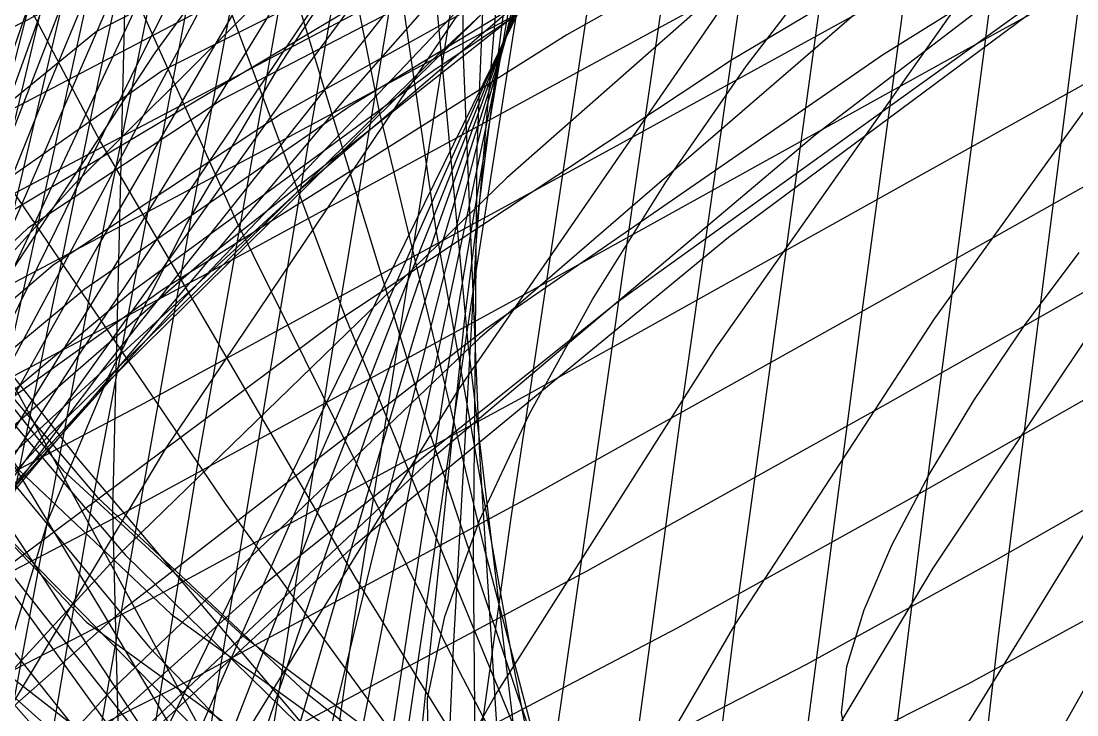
# Model space of a CAD drawing. Header units: metres. Extents: x 6 to 209, y 2 to 206.
# Drawn here: x 81.57 to 96.81, y 104.3 to 114.31 of the extents above; entities that cross this region are included whole.
import ezdxf

# ---------------------------------------------------------------- set-up
doc = ezdxf.new("R2010")
doc.units = ezdxf.units.M

msp = doc.modelspace()

# ---------------------------------------------------------------- linework, layer by layer
for points in [[(49.877, 179.262), (59.5963, 186.5542), (69.2255, 193.0405), (78.4413, 198.4687), (86.9445, 202.6122), (94.471, 205.2783), (100.8001, 206.3159), (105.7626, 205.6207), (109.2457, 203.1402), (111.1968, 198.8757), (111.6242, 192.8837), (110.5969, 185.274), (108.2405, 176.2073), (104.7324, 165.8906), (100.2946, 154.5702), (95.1848, 142.5249), (89.6866, 130.0566), (84.0981, 117.4809), (78.721, 105.1173), (73.8483, 93.2786)], [(48.7632, 177.8421), (58.6249, 185.1089), (68.4924, 191.6599), (78.0298, 197.2441), (86.9223, 201.6324), (94.8874, 204.6264), (101.6842, 206.065), (107.1218, 205.8318), (111.0655, 203.8587), (113.4415, 200.1299), (114.238, 194.6828), (113.5059, 187.6078), (111.3556, 179.0458), (107.9527, 169.1845), (103.5112, 158.2525), (98.2849, 146.5128), (92.5579, 134.254), (86.6333, 121.7817), (80.8216, 109.4084), (75.429, 97.444)], [(51.4634, 180.1982), (60.9198, 187.3876), (70.1968, 193.6878), (78.9875, 198.8504), (87.012, 202.6555), (94.0271, 204.9207), (99.8346, 205.5076), (104.2881, 204.3273), (107.2968, 201.3443), (108.829, 196.5782), (108.9121, 190.104), (107.6305, 182.0504), (105.1225, 172.5958), (101.5741, 161.9632), (97.2114, 150.4131), (92.2919, 138.2358), (87.0946, 125.7415), (81.9085, 113.2507), (77.0222, 101.0841)], [(48.2043, 176.0022), (58.0793, 183.1139), (68.0593, 189.6029), (77.8005, 195.2242), (86.9764, 199.7513), (95.2897, 202.9839), (102.482, 204.7555), (108.3429, 204.9404), (112.7171, 203.458), (115.5095, 200.2766), (116.6877, 195.4156), (116.283, 188.9455), (114.3883, 180.9862), (111.1543, 171.7042), (106.7832, 161.3073), (101.5212, 150.0388), (95.6482, 138.1694), (89.4677, 125.9896), (83.2952, 113.8), (77.4455, 101.9018)], [(44.3843, 172.9465), (53.4243, 180.6119), (62.5118, 187.5792), (71.3399, 193.5843), (79.6212, 198.3867), (87.0976, 201.7777), (93.549, 203.5883), (98.8008, 203.6958), (102.7294, 202.0283), (105.2662, 198.5683), (106.3989, 193.3538), (106.1718, 186.4778), (104.6828, 178.0854), (102.0796, 168.3704), (98.5532, 157.5683), (94.3303, 145.9498), (89.6645, 133.8118), (84.826, 121.4679), (80.0915, 109.2384), (75.7332, 97.4398)], [(48.2602, 173.8238), (58.0175, 180.6569), (67.9787, 186.9592), (77.7969, 192.4966), (87.1389, 197.0496), (95.6962, 200.4208), (103.1968, 202.4427), (109.4134, 202.9838), (114.1721, 201.9542), (117.3574, 199.3089), (118.9166, 195.0508), (118.8604, 189.231), (117.2624, 181.9484), (114.256, 173.3467), (110.0284, 163.6109), (104.8139, 152.9613), (98.8843, 141.6474), (92.539, 129.94), (86.0933, 118.1225), (79.8665, 106.4826), (74.1695, 95.3027)], [(46.9802, 173.0868), (55.6532, 180.4955), (64.2852, 187.1367), (72.5889, 192.7556), (80.2988, 197.1233), (87.1803, 200.0454), (93.0374, 201.369), (97.7192, 200.9889), (101.1249, 198.8515), (103.2065, 194.9576), (103.9699, 189.3625), (103.4737, 182.1756), (101.8267, 173.5566), (99.1829, 163.7109), (95.7349, 152.8833), (91.7067, 141.3501), (87.3443, 129.4103), (82.9066, 117.3761), (78.6546, 105.5627), (74.8417, 94.2778)], [(48.9636, 171.3978), (58.4769, 177.8421), (68.289, 183.8423), (78.0551, 189.1796), (87.4398, 193.6459), (96.1286, 197.0512), (103.8392, 199.231), (110.3312, 200.0526), (115.4145, 199.4198), (118.9552, 197.2775), (120.8808, 193.6143), (121.1816, 188.4636), (119.9109, 181.9035), (117.1825, 174.0551), (113.1661, 165.0788), (108.0807, 155.1706), (102.1859, 144.5553), (95.7724, 133.4805), (89.1509, 122.2085), (82.6401, 111.0085), (76.5547, 100.1478)], [(49.8107, 172.8174), (58.0427, 179.8755), (66.1554, 186.1074), (73.8832, 191.2708), (80.9837, 195.1517), (87.2466, 197.5722), (92.5001, 198.3974), (96.6166, 197.5407), (99.517, 194.9668), (101.1723, 190.6941), (101.6043, 184.7945), (100.8838, 177.3913), (99.1274, 168.6561), (96.4925, 158.8028), (93.1705, 148.0816), (89.3796, 136.7704), (85.3557, 125.1662), (81.3434, 113.5752), (77.5863, 102.3033)], [(50.317, 168.8171), (59.4708, 174.7815), (69.0111, 180.3802), (78.6, 185.4128), (87.9047, 189.6866), (96.6093, 193.0233), (104.4259, 195.2654), (111.1044, 196.2827), (116.4417, 195.9768), (120.2881, 194.2857), (122.5527, 191.1866), (123.2059, 186.6971), (122.2805, 180.8764), (119.8697, 173.823), (116.1234, 165.6734), (111.2425, 156.5974), (105.4709, 146.7938), (99.0867, 136.4843), (92.3912, 125.9068), (85.6979, 115.308), (79.3208, 104.9361), (73.5621, 95.0327)], [(44.3765, 160.6321), (52.2918, 166.1702), (60.9871, 171.5871), (70.1465, 176.7053), (79.4433, 181.3459), (88.5522, 185.3346), (97.1602, 188.5079), (104.9781, 190.7193), (111.7504, 191.8446), (117.2644, 191.7871), (121.3573, 190.4811), (123.9222, 187.8956), (124.9109, 184.0355), (124.336, 178.9426), (122.2696, 172.695), (118.8406, 165.4054), (114.2298, 157.218), (108.6623, 148.3046), (102.4002, 138.8595), (95.7315, 129.094), (88.9602, 119.2296), (82.3946, 109.4918), (76.3359, 100.1028)], [(47.4984, 158.6178), (54.8299, 163.5364), (62.9884, 168.3636), (71.6763, 172.9465), (80.5821, 177.1291), (89.3918, 180.7576), (97.7997, 183.6861), (105.5195, 185.7819), (112.2943, 186.9303), (117.9054, 187.0394), (122.1802, 186.0436), (124.9981, 183.9067), (126.2944, 180.6237), (126.0626, 176.2221), (124.3541, 170.7615), (121.2762, 164.3326), (116.988, 157.0548), (111.6943, 149.0734), (105.6377, 140.555), (99.0902, 131.6832), (92.3421, 122.6526), (85.6923, 113.6636), (79.4361, 104.9158), (73.8551, 96.6026)], [(51.1392, 156.6865), (57.848, 160.983), (65.4148, 165.2044), (73.5628, 169.2222), (81.9987, 172.904), (90.4233, 176.1178), (98.5419, 178.7371), (106.0748, 180.6452), (112.7673, 181.7395), (118.3984, 181.9359), (122.789, 181.1717), (125.8077, 179.4089), (127.3754, 176.6358), (127.4682, 172.8684), (126.1178, 168.1505), (123.4102, 162.5531), (119.4825, 156.1728), (114.5174, 149.1295), (108.7368, 141.5629), (102.3934, 133.6287), (95.7613, 125.4943), (89.1259, 117.3335), (82.7735, 109.322), (76.9804, 101.6314)], [(46.166, 149.6005), (51.8373, 156.0315), (57.7327, 162.1107), (63.6507, 167.6164), (69.397, 172.3406), (74.7919, 176.0964), (79.6758, 178.7243), (83.915, 180.0989), (87.4056, 180.1327), (90.0773, 178.7804), (91.8945, 176.0402), (92.858, 171.9544), (93.0035, 166.6088), (92.3999, 160.1296), (91.1466, 152.6797), (89.3683, 144.4536), (87.211, 135.671), (84.8349, 126.5694), (82.4089, 117.3968), (80.1033, 108.4033), (78.0833, 99.8329)], [(49.3141, 149.6144), (54.7389, 155.7305), (60.3192, 161.4426), (65.8671, 166.5402), (71.2035, 170.8284), (76.1646, 174.1346), (80.6076, 176.3148), (84.415, 177.2593), (87.4987, 176.8961), (89.8025, 175.1947), (91.3038, 172.1667), (92.0133, 167.8663), (91.9747, 162.3887), (91.2618, 155.8673), (89.9759, 148.4691), (88.2409, 140.3901), (86.1986, 131.8479), (84.0026, 123.0756), (81.8124, 114.3134), (79.7871, 105.8013), (78.0786, 97.7707)], [(47.1506, 143.6783), (52.0907, 149.7611), (57.3071, 155.5995), (62.619, 160.9833), (67.8502, 165.7119), (72.8347, 169.6023), (77.4229, 172.4947), (81.4861, 174.2593), (84.9214, 174.8004), (87.6543, 174.0607), (89.6411, 172.0231), (90.8702, 168.7118), (91.3615, 164.1922), (91.1655, 158.5687), (90.3607, 151.9815), (89.05, 144.6022), (87.3567, 136.6283), (85.4192, 128.2767), (83.3855, 119.7767), (81.407, 111.3621), (79.6329, 103.2642)], [(126.3944, 174.6011), (128.192, 172.2611), (128.5823, 169.0557), (127.5785, 165.0159), (125.2464, 160.1958), (121.7011, 154.6716), (117.1032, 148.5399), (111.6525, 141.915), (105.581, 134.926), (99.1441, 127.7131), (92.6113, 120.4239), (86.2563, 113.2087), (80.347, 106.2166), (75.1353, 99.5907)], [(49.6633, 144.1963), (54.5024, 150.1033), (59.5562, 155.7083), (64.6523, 160.8075), (69.624, 165.2087), (74.3165, 168.739), (78.5922, 171.2503), (82.3349, 172.6253), (85.4539, 172.7816), (87.8868, 171.6749), (89.6011, 169.3012), (90.595, 165.6967), (90.8967, 160.9378), (90.5633, 155.1382), (89.6774, 148.4453), (88.3443, 141.0361), (86.6871, 133.1107), (84.8417, 124.8864), (82.9517, 116.5902), (81.1619, 108.4514), (79.6133, 100.6941)], [(47.3557, 138.9786), (51.8082, 144.9105), (56.5882, 150.6876), (61.5276, 156.1037), (66.4605, 160.96), (71.2281, 165.0713), (75.685, 168.2732), (79.7036, 170.4281), (83.1783, 171.4301), (86.0296, 171.2089), (88.2055, 169.733), (89.6837, 167.0107), (90.4716, 163.0907), (90.6052, 158.0602), (90.1479, 152.0428), (89.1871, 145.1944), (87.8305, 137.6979), (86.2021, 129.7578), (84.4363, 121.5933), (82.6735, 113.4306), (81.0534, 105.4961), (79.7101, 98.0088)], [(78.1785, 162.2728), (85.5319, 164.9166), (93.0153, 167.2236), (100.3637, 169.1079), (107.3196, 170.4879), (113.6418, 171.2905), (119.1144, 171.4532), (123.5537, 170.9268), (126.8157, 169.6778), (128.8001, 167.6897), (129.4547, 164.9648), (128.7765, 161.5242), (126.8122, 157.4081), (123.6561, 152.6751), (119.4468, 147.401), (114.362, 141.6772), (108.6121, 135.6078), (102.4324, 129.3076), (96.0746, 122.8982), (89.7978, 116.5052), (83.8585, 110.2544), (78.5018, 104.2681)], [(49.1636, 139.9419), (53.6516, 145.8479), (58.413, 151.5359), (63.2829, 156.8012), (68.1001, 161.4481), (72.7122, 165.2973), (76.9815, 168.1921), (80.7891, 170.0039), (84.039, 170.6378), (86.6611, 170.0351), (88.6135, 168.1768), (89.8833, 165.0838), (90.4865, 160.8172), (90.4671, 155.4761), (89.8948, 149.1947), (88.8619, 142.1382), (87.4797, 134.4972), (85.8735, 126.4818), (84.1775, 118.3143), (82.5297, 110.2223), (81.0661, 102.4307)], [(49.13, 137.7278), (53.5803, 143.9016), (58.3189, 149.8614), (63.1822, 155.3928), (68.0094, 160.2906), (72.6487, 164.3664), (76.9621, 167.4552), (80.8303, 169.4214), (84.1567, 170.1641), (86.8703, 169.6207), (88.9278, 167.7695), (90.3149, 164.631), (91.0459, 160.2676), (91.1631, 154.7814), (90.7344, 148.3116), (89.8504, 141.03), (88.6204, 133.135), (87.168, 124.8455), (85.6258, 116.3937), (84.1303, 108.0172), (82.816, 99.9513)], [(50.5105, 139.1887), (55.0996, 145.4362), (59.9279, 151.3948), (64.8311, 156.8483), (69.65, 161.5922), (74.2359, 165.4414), (78.4557, 168.2372), (82.1967, 169.8524), (85.3696, 170.1966), (87.912, 169.2198), (89.7898, 166.9138), (90.9979, 163.3139), (91.5601, 158.4973), (91.5273, 152.581), (90.9754, 145.7184), (90.0019, 138.0942), (88.7216, 129.9181), (87.262, 121.4185), (85.7578, 112.8346), (84.3458, 104.4083), (83.159, 96.3766)], [(50.7283, 141.0973), (55.2826, 147.0102), (60.0596, 152.6389), (64.8963, 157.7788), (69.6353, 162.2369), (74.1295, 165.8385), (78.2475, 168.4339), (81.8784, 169.9035), (84.9346, 170.1626), (87.3553, 169.1646), (89.1078, 166.9028), (90.1882, 163.4114), (90.6212, 158.7645), (90.4588, 153.0736), (89.7773, 146.485), (88.6745, 139.174), (87.2656, 131.3402), (85.678, 123.2003), (84.0464, 114.9813), (82.5074, 106.913), (81.1938, 99.2202)], [(47.7605, 134.2362), (52.1131, 140.6566), (56.819, 146.935), (61.7134, 152.8476), (66.6322, 158.1777), (71.4185, 162.7233), (75.9279, 166.3045), (80.0331, 168.7701), (83.6284, 170.0031), (86.6329, 169.9248), (88.993, 168.4987), (90.6843, 165.7313), (91.7111, 161.6728), (92.1063, 156.4155), (91.9295, 150.0912), (91.2641, 142.8669), (90.2139, 134.9394), (88.8984, 126.5287), (87.448, 117.871), (85.999, 109.2111), (84.6871, 100.7934)], [(47.8556, 136.3511), (52.1612, 142.4312), (56.8033, 148.3686), (61.619, 153.9516), (66.4467, 158.9753), (71.1316, 163.2487), (75.5312, 166.6019), (79.5205, 168.8918), (82.9955, 170.0081), (85.877, 169.8766), (88.1128, 168.4628), (89.6794, 165.7734), (90.5821, 161.8563), (90.8542, 156.7991), (90.5557, 150.7271), (89.7699, 143.7988), (88.6005, 136.2012), (87.1666, 128.1432), (85.5985, 119.8492), (84.0317, 111.5517), (82.6018, 103.4831)], [(49.5483, 135.5672), (54.0319, 142.0305), (58.8165, 148.2759), (63.7369, 154.0788), (68.6312, 159.2244), (73.3463, 163.5155), (77.7431, 166.7796), (81.7013, 168.875), (85.1234, 169.6963), (87.9376, 169.1783), (90.0999, 167.2988), (91.5954, 164.0793), (92.438, 159.5853), (92.6696, 153.9238), (92.3576, 147.2403), (91.5923, 139.7143), (90.4826, 131.5528), (89.1517, 122.9843), (87.7318, 114.2506), (86.3586, 105.5991), (85.1662, 97.2746)], [(47.6127, 130.2767), (51.7683, 136.7674), (56.3323, 143.1919), (61.142, 149.323), (66.0342, 154.9384), (70.8509, 159.8282), (75.4444, 163.8026), (79.6829, 166.6988), (83.4543, 168.387), (86.6704, 168.7753), (89.2691, 167.8128), (91.2165, 165.4924), (92.5075, 161.8509), (93.1652, 156.9682), (93.2396, 150.9651), (92.8054, 143.9993), (91.9583, 136.2602), (90.8109, 127.963), (89.4885, 119.3413), (88.123, 110.6395), (86.8485, 102.1046)], [(50.2353, 131.2954), (54.466, 137.725), (59.046, 144.0139), (63.8149, 149.9378), (68.6137, 155.28), (73.2903, 159.8386), (77.7046, 163.4345), (81.7335, 165.9172), (85.2748, 167.1708), (88.2505, 167.1181), (90.609, 165.7237), (92.3264, 162.9955), (93.4073, 158.9851), (93.8833, 153.7856), (93.8117, 147.5298), (93.2729, 140.3849), (92.3664, 132.5475), (91.2069, 124.2375), (89.9193, 115.6899), (88.6339, 107.1478), (87.4804, 98.854)], [(80.7696, 159.2028), (87.559, 161.3489), (94.5333, 163.2027), (101.4448, 164.6977), (108.0496, 165.7705), (114.1168, 166.3634), (119.4361, 166.4266), (123.8259, 165.9202), (127.1391, 164.8161), (129.269, 163.0994), (130.1522, 160.7696), (129.7718, 157.8408), (128.1571, 154.3424), (125.383, 150.3186), (121.5673, 145.8273), (116.8659, 140.9394), (111.4677, 135.7369), (105.5876, 130.3108), (99.4587, 124.7585), (93.3235, 119.1819), (87.4258, 113.6839), (82.0011, 108.3662), (77.2686, 103.326)], [(49.622, 125.8125), (53.4148, 132.0641), (57.6487, 138.3237), (62.1703, 144.3718), (66.8239, 149.9908), (71.4573, 154.9731), (75.9266, 159.1288), (80.1012, 162.2918), (83.8686, 164.3265), (87.1375, 165.1327), (89.8408, 164.649), (91.9379, 162.8555), (93.4149, 159.7751), (94.2853, 155.4723), (94.5883, 150.0521), (94.3871, 143.656), (93.7659, 136.4578), (92.8261, 128.6576), (91.6823, 120.4757), (90.457, 112.1446), (89.2762, 103.9016)], [(50.0772, 120.5424), (53.3454, 126.4372), (57.1293, 132.4772), (61.2866, 138.4534), (65.6694, 144.1545), (70.1296, 149.3735), (74.5238, 153.9162), (78.7188, 157.607), (82.5954, 160.2963), (86.0529, 161.8651), (89.0119, 162.2299), (91.417, 161.3457), (93.2381, 159.2079), (94.471, 155.8527), (95.1371, 151.356), (95.2818, 145.8314), (94.9723, 139.4262), (94.2947, 132.3167), (93.3502, 124.7025), (92.2506, 116.7995), (91.1139, 108.8332), (90.0593, 101.0309)], [(77.6652, 154.5848), (83.4524, 156.479), (89.693, 158.161), (96.1634, 159.582), (102.6333, 160.6935), (108.8735, 161.4494), (114.664, 161.8076), (119.8021, 161.7314), (124.1094, 161.1912), (127.4383, 160.1658), (129.6772, 158.6438), (130.7542, 156.6242), (130.64, 154.1169), (129.3489, 151.1434), (126.9383, 147.7362), (123.5062, 143.9388), (119.1883, 139.8045), (114.1527, 135.3957), (108.5942, 130.7821), (102.727, 126.0393), (96.7769, 121.2468), (90.9736, 116.486), (85.542, 111.8383), (80.6942, 107.3826)], [(49.6898, 110.7714), (51.6898, 115.7081), (54.3735, 121.086), (57.6259, 126.7267), (61.319, 132.4379), (65.3168, 138.0204), (69.4796, 143.2749), (73.6692, 148.0095), (77.754, 152.0459), (81.6129, 155.2266), (85.1397, 157.4198), (88.2465, 158.5248), (90.8667, 158.4754), (92.9562, 157.2426), (94.4954, 154.8358), (95.4886, 151.3026), (95.9637, 146.7278), (95.9706, 141.2301), (95.5785, 134.9588), (94.8732, 128.0883), (93.953, 120.813), (92.9249, 113.3401), (91.8998, 105.8833), (90.9883, 98.6553)], [(81.0766, 149.3452), (84.5471, 151.991), (87.6828, 153.6875), (90.4094, 154.3526), (92.6727, 153.9373), (94.44, 152.4275), (95.7009, 149.8446), (96.467, 146.2454), (96.7713, 141.7197), (96.6658, 136.3879), (96.2198, 130.3968), (95.5162, 123.9147), (94.6483, 117.1261), (93.7158, 110.2251), (92.8205, 103.409)], [(130.6416, 150.5848), (132.0184, 148.9475), (132.3437, 147.0203), (131.6072, 144.8163), (129.8367, 142.3534), (127.0971, 139.6543), (123.4883, 136.7463), (119.1414, 133.6609), (114.2146, 130.4337), (108.8869, 127.1033), (103.3524, 123.7111), (97.8128, 120.3003), (92.4707, 116.915), (87.5222, 113.5997), (83.1497, 110.3977), (79.5155, 107.3511)], [(131.4672, 150.4788), (130.4693, 147.9358), (128.3949, 145.0487), (125.3244, 141.849), (121.3748, 138.3758), (116.6948, 134.6746), (111.46, 130.7966), (105.8664, 126.7978), (100.1234, 122.7375), (94.4466, 118.6771), (89.0496, 114.6787), (84.1364, 110.8036), (79.8944, 107.1105)], [(108.3288, 149.7611), (113.3393, 149.2964), (118.1605, 148.6164), (122.6196, 147.7355), (126.5558, 146.6686), (129.8266, 145.4306), (132.312, 144.0364), (133.9197, 142.5002), (134.5879, 140.8359), (134.2877, 139.0566), (133.0243, 137.1747), (130.8368, 135.2021), (127.7971, 133.1501), (124.007, 131.0298), (119.5953, 128.8519), (114.7126, 126.6275), (109.5268, 124.3679), (104.2167, 122.0849), (98.9656, 119.7912), (93.9556, 117.5002), (89.3601, 115.2265), (85.3388, 112.9857), (82.031, 110.7945), (79.5515, 108.6706)], [(125.6431, 149.5661), (128.9226, 148.4507), (131.3549, 147.1118), (132.8516, 145.5578), (133.3574, 143.799), (132.8522, 141.8475), (131.3516, 139.7175), (128.9068, 137.4252), (125.6028, 134.9888), (121.5551, 132.4285), (116.9061, 129.7664), (111.8198, 127.0263), (106.476, 124.2335), (101.0643, 121.4149), (95.7771, 118.5982), (90.8028, 115.8118), (86.319, 113.0846), (82.4864, 110.4452), (79.4432, 107.9217)], [(81.124, 142.94), (84.4154, 145.8455), (87.4583, 147.9552), (90.1751, 149.1772), (92.505, 149.4479), (94.4059, 148.7343), (95.8556, 147.0353), (96.8516, 144.3821), (97.4114, 140.837), (97.5706, 136.4918), (97.3818, 131.4641), (96.9117, 125.8943), (96.2383, 119.9401), (95.4476, 113.7715), (94.6298, 107.5654), (93.876, 101.4993)], [(128.7212, 99.9084), (124.6321, 107.8821), (120.5396, 115.7682), (116.4828, 123.2862), (112.5011, 130.1683), (108.6335, 136.1686), (104.9183, 141.072), (101.3926, 144.7022), (98.0918, 146.9276), (95.0489, 147.6662), (92.2943, 146.8886), (89.8551, 144.6193), (87.755, 140.9357), (86.0139, 135.9657), (84.6475, 129.8829), (83.6673, 122.9009), (83.0803, 115.2656), (82.8892, 107.2466), (83.0924, 99.1278)], [(122.6847, 95.4599), (124.1475, 104.3256), (125.4307, 112.8815), (126.4022, 120.8857), (126.942, 128.1143), (126.9475, 134.3681), (126.3377, 139.4801), (125.0568, 143.3206), (123.0773, 145.8011), (120.4015, 146.8778), (117.0618, 146.5522), (113.1208, 144.8711), (108.6695, 141.9245), (103.8241, 137.8425), (98.7231, 132.7902), (93.5222, 126.962), (88.3893, 120.5741), (83.4988, 113.8576), (79.0254, 107.0493), (75.1378, 100.3842)], [(124.8992, 100.3019), (124.8303, 107.9802), (124.4097, 115.5728), (123.6442, 122.8105), (122.543, 129.4359), (121.1176, 135.2128), (119.3812, 139.9347), (117.349, 143.4317), (115.038, 145.5772), (112.4669, 146.2922), (109.6559, 145.5482), (106.6268, 143.3683), (103.4029, 139.8266), (100.0089, 135.0456), (96.4711, 129.1918), (92.817, 122.4703), (89.0754, 115.1171), (85.2764, 107.3913), (81.4509, 99.5654)], [(130.9504, 103.5779), (133.9711, 112.4639), (136.3859, 120.6104), (138.0314, 127.8162), (138.7746, 133.9107), (138.5183, 138.759), (137.2051, 142.2659), (134.8201, 144.3788), (131.3919, 145.0882), (126.9917, 144.4281), (121.7315, 142.474), (115.7606, 139.3393), (109.2601, 135.1715), (102.437, 130.1458), (95.5171, 124.4595), (88.7369, 118.3243), (82.3353, 111.9586), (76.5454, 105.58), (71.5857, 99.398)], [(122.9328, 98.8898), (122.6765, 106.1149), (122.0862, 113.3313), (121.1782, 120.2831), (119.971, 126.723), (118.4843, 132.4204), (116.7386, 137.1704), (114.755, 140.8008), (112.5545, 143.1784), (110.158, 144.2136), (107.5859, 143.864), (104.8579, 142.1358), (101.9934, 139.0839), (99.011, 134.8099), (95.9289, 129.4588), (92.7651, 123.2139), (89.5374, 116.2902), (86.2637, 108.9275), (82.9624, 101.3813)], [(78.7778, 132.8421), (81.8588, 136.3308), (84.8608, 139.2971), (87.6959, 141.6261), (90.2875, 143.2224), (92.5726, 144.014), (94.5035, 143.9546), (96.0494, 143.0255), (97.1971, 141.2363), (97.9507, 138.6248), (98.3313, 135.2556), (98.3755, 131.2183), (98.1341, 126.6241), (97.6691, 121.6026), (97.0516, 116.2967), (96.3582, 110.8588), (95.6683, 105.4448), (95.0606, 100.2092)], [(44.4398, 99.9473), (44.1507, 107.4645), (44.2304, 114.8324), (44.6862, 121.7905), (45.5214, 128.0929), (46.7343, 133.5168), (48.3187, 137.8705), (50.2634, 141.0001), (52.5526, 142.7954), (55.1658, 143.1932), (58.0782, 142.1803), (61.2608, 139.7935), (64.6812, 136.1185), (68.3036, 131.2871), (72.0898, 125.4722), (75.9997, 118.8821), (79.9916, 111.753), (84.0233, 104.3404), (88.0523, 96.9103)], [(122.6907, 101.2348), (123.8731, 109.0705), (124.8158, 116.4808), (125.4076, 123.2567), (125.5511, 129.2098), (125.1673, 134.1784), (124.1984, 138.0332), (122.6112, 140.681), (120.3988, 142.0682), (117.5813, 142.1822), (114.206, 141.0513), (110.3458, 138.7441), (106.0977, 135.3665), (101.5796, 131.0577), (96.9263, 125.9854), (92.285, 120.3398), (87.8109, 114.3264), (83.6609, 108.1589), (79.9889, 102.0518)], [(121.1915, 97.6092), (120.7696, 104.3683), (120.025, 111.1863), (118.9827, 117.8219), (117.6696, 124.0387), (116.1134, 129.6139), (114.3418, 134.3462), (112.3819, 138.063), (110.2595, 140.6267), (107.9983, 141.9394), (105.6202, 141.9468), (103.1443, 140.6402), (100.5875, 138.0571), (97.9639, 134.2794), (95.2858, 129.4316), (92.5631, 123.6758), (89.8046, 117.2063), (87.0177, 110.2431), (84.2095, 103.0237)], [(128.0371, 96.3235), (131.3417, 104.9653), (134.181, 113.0605), (136.3808, 120.4074), (137.7926, 126.8289), (138.2985, 132.1773), (137.8168, 136.3396), (136.3048, 139.2402), (133.7611, 140.8428), (130.2259, 141.1516), (125.7803, 140.2099), (120.5433, 138.0985), (114.6681, 134.9322), (108.3371, 130.8552), (101.7552, 126.0357), (95.1432, 120.66), (88.7294, 114.9255), (82.7423, 109.0335), (77.4017, 103.1824)], [(119.1943, 102.7594), (118.3093, 109.181), (117.1393, 115.493), (115.7192, 121.471), (114.0842, 126.9005), (112.2691, 131.585), (110.3072, 135.353), (108.2293, 138.0642), (106.0632, 139.6142), (103.8327, 139.939), (101.5579, 139.0167), (99.2544, 136.869), (96.9337, 133.5605), (94.6032, 129.1961), (92.267, 123.9182), (89.9262, 117.9012), (87.5793, 111.3459), (85.2239, 104.4721), (82.8567, 97.5116)], [(46.5422, 102.4497), (46.2021, 109.4763), (46.2281, 116.2123), (46.6345, 122.4203), (47.4306, 127.8817), (48.62, 132.4049), (50.2005, 135.8317), (52.1636, 138.0432), (54.4945, 138.9637), (57.1724, 138.5639), (60.1703, 136.8617), (63.456, 133.9214), (66.992, 129.8518), (70.7367, 124.8023), (74.6448, 118.9573), (78.6684, 112.5301), (82.7578, 105.7551), (86.8624, 98.8794)], [(118.0239, 101.2956), (117.0088, 107.3433), (115.7146, 113.3455), (114.1832, 119.0891), (112.4574, 124.3682), (110.5788, 128.9915), (108.5873, 132.7894), (106.5191, 135.6199), (104.4065, 137.3736), (102.2767, 137.9782), (100.1513, 137.4005), (98.0462, 135.6484), (95.9713, 132.7705), (93.9311, 128.8546), (91.9249, 124.0246), (89.9478, 118.4366), (87.9911, 112.2734), (86.0436, 105.7381), (84.0929, 99.0474)], [(121.2918, 98.7417), (122.3633, 105.8405), (123.2574, 112.6245), (123.872, 118.9011), (124.1164, 124.4944), (123.9147, 129.2506), (123.2089, 133.0431), (121.9623, 135.777), (120.1608, 137.3917), (117.8143, 137.8634), (114.9569, 137.2051), (111.6459, 135.4664), (107.9609, 132.7314), (104.0008, 129.1155), (99.8809, 124.7615), (95.7291, 119.834), (91.6815, 114.5138), (87.8779, 108.9914), (84.4568, 103.4604)], [(128.4696, 98.1537), (131.6412, 106.0968), (134.3042, 113.4703), (136.2973, 120.0944), (137.4855, 125.8133), (137.7654, 130.5004), (137.0692, 134.0615), (135.3679, 136.4379), (132.6725, 137.6077), (129.034, 137.5859), (124.5421, 136.4232), (119.3223, 134.2041), (113.5314, 131.043), (107.3528, 127.0802), (100.9894, 122.4764), (94.6571, 117.4067), (88.5769, 112.0547), (82.9672, 106.6057), (78.0361, 101.2399)], [(141.1119, 100.8035), (138.2998, 104.5334), (134.5053, 108.5591), (129.8833, 112.7673), (124.6125, 117.031), (118.8897, 121.2132), (112.9218, 125.1722), (106.9188, 128.7664), (101.0866, 131.8594), (95.6193, 134.3248), (90.6927, 136.051), (86.4583, 136.9454), (83.038, 136.9381), (80.5202, 135.9846), (78.9569, 134.0679), (78.3626, 131.1998), (78.7136, 127.4208), (79.9498, 122.7993), (81.9772, 117.43), (84.6717, 111.4311), (87.8839, 104.9407), (91.445, 98.1128)], [(143.6141, 103.0703), (140.7937, 106.581), (136.8887, 110.3469), (132.0577, 114.269), (126.487, 118.2352), (120.3848, 122.1232), (113.9726, 125.8051), (107.4783, 129.1519), (101.1273, 132.0378), (95.1349, 134.3451), (89.6988, 135.9684), (84.9919, 136.8182), (81.1569, 136.8253), (78.3011, 135.9428), (76.493, 134.1487), (75.7603, 131.4473), (76.0891, 127.8693), (77.4252, 123.4716), (79.6759, 118.3359), (82.7142, 112.5666), (86.3836, 106.2878), (90.504, 99.6397)], [(135.5717, 102.8353), (131.9387, 107.0919), (127.5744, 111.5422), (122.6476, 116.0459), (117.3415, 120.4541), (111.8467, 124.6141), (106.3542, 128.375), (101.0494, 131.5928), (96.105, 134.1361), (91.675, 135.8908), (87.8901, 136.7639), (84.8526, 136.6881), (82.6336, 135.6234), (81.2707, 133.5601), (80.7671, 130.5187), (81.0919, 126.5502), (82.1818, 121.7347), (83.9438, 116.1793), (86.2591, 110.0145), (88.9879, 103.3906)], [(147.2136, 102.6044), (145.7449, 105.6293), (142.9724, 108.9203), (139.0171, 112.4089), (134.0381, 116.0117), (128.2267, 119.6326), (121.7996, 123.1661), (114.991, 126.5007), (108.0438, 129.5229), (101.2018, 132.1209), (94.7002, 134.189), (88.7579, 135.6312), (83.5695, 136.3652), (79.2988, 136.3251), (76.0732, 135.4647), (73.9791, 133.7596), (73.0595, 131.2081), (73.3129, 127.8326), (74.6931, 123.6791), (77.1119, 118.8162), (80.4421, 113.3338), (84.5229, 107.3406), (89.1655, 100.9608)], [(132.7019, 101.5187), (129.27, 105.9699), (125.198, 110.6121), (120.6429, 115.2944), (115.7731, 119.8584), (110.7615, 124.1433), (105.7801, 127.9921), (100.9935, 131.2569), (96.5532, 133.8044), (92.5928, 135.5206), (89.223, 136.3156), (86.5283, 136.1265), (84.5645, 134.9205), (83.3568, 132.696), (82.8995, 129.4834), (83.1568, 125.3444), (84.0645, 120.3703), (85.5328, 114.6793), (87.4502, 108.4129), (89.6879, 101.7315)], [(117.3175, 99.9763), (116.1779, 105.6885), (114.7579, 111.4113), (113.1065, 116.942), (111.2735, 122.0826), (109.3079, 126.647), (107.2561, 130.4674), (105.1607, 133.4008), (103.0589, 135.3336), (100.982, 136.1861), (98.9544, 135.9155), (96.9933, 134.5175), (95.1084, 132.0265), (93.3024, 128.5147), (91.5713, 124.0898), (89.9053, 118.8912), (88.2894, 113.0855), (86.7053, 106.8605), (85.1322, 100.419)], [(129.7895, 100.5915), (126.5862, 105.1982), (122.8263, 109.9817), (118.6543, 114.7828), (114.2229, 119.4362), (109.6875, 123.7759), (105.2009, 127.6418), (100.9075, 130.8849), (96.9391, 133.3727), (93.4096, 134.9945), (90.412, 135.6652), (88.0149, 135.3288), (86.2606, 133.9605), (85.1643, 131.5682), (84.7137, 128.1924), (84.8702, 123.9053), (85.5707, 118.8087), (86.7302, 113.0307), (88.246, 106.7218), (90.0012, 100.0503)], [(148.5366, 102.7967), (148.7143, 105.4802), (147.436, 108.3843), (144.7699, 111.468), (140.8306, 114.6762), (135.7745, 117.9408), (129.7946, 121.1828), (123.1129, 124.3148), (115.9728, 127.2436), (108.6302, 129.8736), (101.3442, 132.11), (94.3683, 133.8623), (87.9411, 135.0474), (82.278, 135.5929), (77.564, 135.4402), (73.9466, 134.5468), (71.5316, 132.8882), (70.3789, 130.4597), (70.5011, 127.2768), (71.8631, 123.3759), (74.3837, 118.8131), (77.9388, 113.6637), (82.3662, 108.02), (87.4719, 101.9888)], [(127.366, 101.5637), (131.2132, 107.9489), (134.3937, 114.0396), (136.773, 119.6358), (138.2374, 124.5604), (138.6981, 128.6656), (138.0952, 131.8375), (136.3995, 134.0002), (133.6147, 135.1179), (129.7772, 135.1961), (124.9558, 134.2807), (119.2494, 132.4562), (112.7846, 129.8422), (105.7117, 126.5884), (98.1998, 122.8694), (90.4321, 118.8773), (82.5995, 114.8146), (74.8953, 110.8869), (67.5083, 107.2944), (60.6177, 104.2247)], [(126.9366, 100.0416), (123.9765, 104.7673), (120.5345, 109.6465), (116.7418, 114.5138), (112.7356, 119.1993), (108.6541, 123.5346), (104.6316, 127.3587), (100.7938, 130.5239), (97.254, 132.9012), (94.1086, 134.3848), (91.4345, 134.8965), (89.2867, 134.3883), (87.6963, 132.8445), (86.6705, 130.283), (86.1926, 126.7543), (86.2228, 122.3406), (86.7007, 117.1533), (87.5475, 111.3291), (88.6699, 105.026), (89.9637, 98.418)], [(49.1783, 97.8775), (48.4605, 104.5302), (48.0913, 111.0002), (48.0953, 117.06), (48.492, 122.4971), (49.2947, 127.1216), (50.5101, 130.7732), (52.1373, 133.3265), (54.1681, 134.6959), (56.5863, 134.8382), (59.3684, 133.7543), (62.4834, 131.4895), (65.8938, 128.1312), (69.5561, 123.8065), (73.4215, 118.6773), (77.4373, 112.9346), (81.5479, 106.7917), (85.696, 100.4766)], [(129.6619, 103.2029), (133.2702, 109.5484), (136.1648, 115.5242), (138.2186, 120.9362), (139.327, 125.6158), (139.4113, 129.4255), (138.4227, 132.2639), (136.3435, 134.0682), (133.1888, 134.817), (129.0063, 134.53), (123.8753, 133.2674), (117.9042, 131.1267), (111.2276, 128.2395), (104.0021, 124.7658), (96.4014, 120.888), (88.611, 116.8038), (80.8223, 112.7188), (73.2266, 108.8388), (66.009, 105.3615), (59.3427, 102.4694)], [(128.8437, 99.7633), (131.8934, 107.0849), (134.3927, 113.8206), (136.1919, 119.8097), (137.1684, 124.9156), (137.2317, 129.0297), (136.3271, 132.0744), (134.438, 134.0056), (131.587, 134.8132), (127.8352, 134.5212), (123.2808, 133.1862), (118.0554, 130.8949), (112.3198, 127.7607), (106.2587, 123.9195), (100.0737, 119.5244), (93.9769, 114.7403), (88.1832, 109.7378), (82.9024, 104.6872), (78.3321, 99.7527)], [(115.8536, 104.2234), (114.3007, 109.7084), (112.5148, 115.0599), (110.5532, 120.0868), (108.4722, 124.6072), (106.3257, 128.4551), (104.1628, 131.4862), (102.027, 133.5831), (99.9545, 134.6596), (97.9734, 134.6641), (96.1033, 133.5812), (94.3549, 131.433), (92.7301, 128.2777), (91.2228, 124.2086), (89.8191, 119.3504), (88.4992, 113.8552), (87.2381, 107.8973), (86.0073, 101.6674)], [(142.2846, 117.0597), (137.2286, 119.984), (131.1618, 122.8307), (124.3084, 125.5313), (116.9171, 128.0121), (109.2533, 130.1974), (101.5886, 132.0114), (94.1918, 133.3813), (87.3192, 134.2401), (81.2054, 134.5286), (76.0553, 134.1984), (72.0368, 133.2138), (69.275, 131.5534), (67.8481, 129.2119), (67.7846, 126.2005), (69.0626, 122.5473), (71.6108, 118.2975), (75.3115, 113.5121), (80.0046, 108.2671), (85.4941, 102.6512)], [(127.5854, 98.4713), (131.5211, 104.9205), (134.8426, 111.1367), (137.413, 116.9133), (139.1145, 122.0654), (139.8526, 126.4351), (139.5602, 129.8977), (138.1997, 132.3651), (135.7652, 133.7894), (132.2831, 134.1635), (127.8116, 133.5214), (122.4393, 131.9364), (116.2824, 129.5179), (109.4818, 126.4075), (102.1983, 122.7729), (94.6075, 118.8018), (86.8951, 114.6945), (79.2499, 110.6567), (71.859, 106.8909), (64.9012, 103.5895)], [(124.2431, 99.8426), (121.5291, 104.6583), (118.398, 109.5974), (114.9678, 114.4901), (111.3607, 119.164), (107.6985, 123.4498), (104.0984, 127.188), (100.6692, 130.2339), (97.5072, 132.4634), (94.6934, 133.7775), (92.291, 134.1056), (90.3432, 133.4088), (88.8724, 131.6812), (87.8797, 128.9504), (87.3454, 125.277), (87.2305, 120.7528), (87.478, 115.4978), (88.0165, 109.6561), (88.7621, 103.3918)], [(120.9017, 103.2072), (121.7338, 109.3605), (122.3485, 115.1178), (122.662, 120.3166), (122.6024, 124.8124), (122.1133, 128.4835), (121.1557, 131.2353), (119.7103, 133.0032), (117.7789, 133.7548), (115.3846, 133.4905), (112.5715, 132.2438), (109.4037, 130.0797), (105.9632, 127.0923), (102.3475, 123.4012), (98.6667, 119.1477), (95.0392, 114.4891), (91.5881, 109.5933), (88.4368, 104.633), (85.7048, 99.7795)], [(116.0541, 102.951), (114.3556, 108.2447), (112.415, 113.457), (110.2976, 118.4025), (108.0678, 122.9024), (105.7874, 126.7918), (103.5134, 129.9246), (101.2962, 132.1796), (99.178, 133.4643), (97.192, 133.7189), (95.3612, 132.9181), (93.6983, 131.0724), (92.2057, 128.2279), (90.8757, 124.4648), (89.6918, 119.8949), (88.6294, 114.6578), (87.6577, 108.9161), (86.741, 102.8501)], [(121.8029, 99.9603), (119.3281, 104.8485), (116.4905, 109.8253), (113.3957, 114.7178), (110.1517, 119.3521), (106.8654, 123.5598), (103.6385, 127.1836), (100.5643, 130.0832), (97.7247, 132.1408), (95.1873, 133.2644), (93.0035, 133.3923), (91.207, 132.4949), (89.8132, 130.5762), (88.819, 127.6739), (88.2034, 123.8583), (87.9289, 119.2302), (87.9432, 113.9175), (88.1819, 108.0712), (88.5713, 101.8603)], [(143.3515, 119.4549), (138.3748, 122.0537), (132.3087, 124.5077), (125.375, 126.7668), (117.8245, 128.7773), (109.9277, 130.484), (101.9653, 131.832), (94.2179, 132.7683), (86.9567, 133.2437), (80.433, 133.2154), (74.87, 132.6478), (70.455, 131.5151), (67.3322, 129.802), (65.5983, 127.5053), (65.2992, 124.6342), (66.428, 121.2113), (68.9261, 117.2721), (72.6848, 112.8649), (77.55, 108.0498), (83.3273, 102.8976)], [(129.1732, 100.3664), (132.8112, 106.6578), (135.8005, 112.6457), (138.014, 118.1336), (139.3446, 122.9481), (139.7097, 126.9449), (139.0537, 130.0136), (137.3512, 132.0813), (134.6077, 133.1149), (130.8599, 133.1218), (126.1754, 132.1492), (120.6504, 130.2822), (114.407, 127.6401), (107.5898, 124.3715), (100.3609, 120.6491), (92.8955, 116.6623), (85.3758, 112.6107), (77.9858, 108.696), (70.905, 105.1144), (64.3034, 102.0494)], [(116.7786, 101.8753), (114.917, 107.0228), (112.7965, 112.1361), (110.4908, 117.0341), (108.0735, 121.5404), (105.6156, 125.4897), (103.1827, 128.7339), (100.8336, 131.1474), (98.618, 132.6317), (96.5751, 133.1188), (94.7327, 132.574), (93.1067, 130.9973), (91.7008, 128.4235), (90.5071, 124.9212), (89.5066, 120.5907), (88.6709, 115.5606), (87.9635, 109.9834), (87.3417, 104.0305)], [(118.0069, 101.0056), (115.9616, 106.0449), (113.6322, 111.0937), (111.1018, 115.9741), (108.4542, 120.5108), (105.7708, 124.5378), (103.1277, 127.9042), (100.5933, 130.4798), (98.2262, 132.1595), (96.0734, 132.8674), (94.1687, 132.5596), (92.5325, 131.2261), (91.171, 128.8911), (90.0768, 125.6125), (89.2295, 121.4801), (88.5971, 116.6126), (88.1375, 111.1539), (87.8011, 105.2679), (87.5325, 99.1332)], [(119.7004, 100.3588), (117.4501, 105.3164), (114.8811, 110.3245), (112.0875, 115.2075), (109.1644, 119.791), (106.2051, 123.9077), (103.2976, 127.4035), (100.5219, 130.1431), (97.9473, 132.0149), (95.63, 132.935), (93.6118, 132.8507), (91.9189, 131.7418), (90.5613, 129.6225), (89.5332, 126.5405), (88.8133, 122.5757), (88.3666, 117.8378), (88.1459, 112.4625), (88.0942, 106.6071), (88.1471, 100.4454)], [(129.2057, 101.2522), (132.1519, 108.0384), (134.5048, 114.2257), (136.1246, 119.6706), (136.8999, 124.253), (136.7518, 127.8798), (135.6378, 130.4879), (133.5529, 132.0453), (130.5308, 132.552), (126.6428, 132.0396), (121.9952, 130.5689), (116.7266, 128.2286), (111.0025, 125.1304), (105.0097, 121.4061), (98.9502, 117.2016), (93.0338, 112.6722), (87.4706, 107.9771), (82.4639, 103.2733)], [(130.1395, 102.3114), (133.4286, 108.3348), (136.0479, 113.9936), (137.8818, 119.1047), (138.8356, 123.5091), (138.839, 127.0781), (137.8489, 129.7172), (135.8515, 131.3694), (132.863, 132.0163), (128.9294, 131.679), (124.1258, 130.4167), (118.5538, 128.3238), (112.3389, 125.5264), (105.6264, 122.1776), (98.5769, 118.4508), (91.3616, 114.5338), (84.1565, 110.6212), (77.1372, 106.9071), (70.4732, 103.5777)], [(50.8663, 99.9803), (50.135, 106.1662), (49.7637, 112.0488), (49.7814, 117.4223), (50.2109, 122.1), (51.0676, 125.9207), (52.3585, 128.7545), (54.0823, 130.5074), (56.2283, 131.1246), (58.7771, 130.5922), (61.7002, 128.9382), (64.9612, 126.2311), (68.5157, 122.5774), (72.313, 118.1179), (76.2969, 113.0228), (80.4069, 107.4853), (84.5802, 101.7149)], [(129.6097, 102.7114), (132.4748, 109.0483), (134.6998, 114.7749), (136.1533, 119.7621), (136.7339, 123.9043), (136.3736, 127.1219), (135.0409, 129.3641), (132.7425, 130.6096), (129.5229, 130.8667), (125.4637, 130.1732), (120.6807, 128.594), (115.3198, 126.2185), (109.5525, 123.1573), (103.5698, 119.5379), (97.5754, 115.5), (91.7786, 111.1905), (86.387, 106.7581), (81.5992, 102.3484)], [(130.4093, 104.2129), (133.3081, 109.8603), (135.5315, 115.095), (136.977, 119.75), (137.5631, 123.6833), (137.2324, 126.7834), (135.9542, 128.9727), (133.7256, 130.2099), (130.5723, 130.4909), (126.548, 129.849), (121.7329, 128.3528), (116.2317, 126.1035), (110.1699, 123.231), (103.6906, 119.8884), (96.9497, 116.2466), (90.111, 112.4871), (83.3411, 108.7959), (76.8042, 105.3556), (70.657, 102.339)], [(126.2566, 99.4016), (130.4891, 105.3817), (134.0359, 110.9105), (136.7301, 115.8765), (138.4367, 120.1852), (139.0571, 123.7613), (138.5336, 126.5509), (136.8515, 128.5229), (134.04, 129.6691), (130.1713, 130.0041), (125.3586, 129.5642), (119.7523, 128.4058), (113.5344, 126.6026), (106.9131, 124.2432), (100.1144, 121.4274), (93.3754, 118.2625), (86.935, 114.8595), (81.0258, 111.3291), (75.8656, 107.7779), (71.65, 104.3048), (68.545, 100.9978)], [(119.4834, 101.1496), (120.2464, 106.6909), (120.8444, 111.9316), (121.2009, 116.723), (121.2489, 120.9305), (120.934, 124.4389), (120.2165, 127.1556), (119.0737, 129.014), (117.5009, 129.9755), (115.5124, 130.0308), (113.1409, 129.1999), (110.4373, 127.5313), (107.469, 125.1005), (104.3178, 122.0067), (101.0773, 118.3696), (97.85, 114.3249), (94.7434, 110.0194), (91.8668, 105.6061), (89.3272, 101.2385)], [(130.1129, 104.2118), (132.9196, 110.178), (135.033, 115.5224), (136.3294, 120.1287), (136.716, 123.9037), (136.135, 126.7797), (134.566, 128.7164), (132.0271, 129.7016), (128.5744, 129.7512), (124.3003, 128.9083), (119.331, 127.2408), (113.8217, 124.8391), (107.9513, 121.8124), (101.9166, 118.2845), (95.9252, 114.3894), (90.1879, 110.2665), (84.9118, 106.0554), (80.2926, 101.8913)], [(129.2248, 103.4637), (132.7087, 109.1912), (135.4295, 114.3696), (137.2484, 118.8944), (138.06, 122.6807), (137.797, 125.666), (136.4327, 127.8109), (133.9823, 129.1006), (130.5027, 129.5443), (126.0908, 129.1748), (120.8802, 128.0466), (115.037, 126.2336), (108.7537, 123.8262), (102.2428, 120.928), (95.7293, 117.6514), (89.4426, 114.1144), (83.6087, 110.4355), (78.4419, 106.73), (74.1372, 103.1062)], [(128.2006, 101.5293), (131.624, 107.4643), (134.366, 112.8687), (136.2843, 117.6282), (137.2674, 121.6484), (137.2392, 124.857), (136.1623, 127.2063), (134.0389, 128.6737), (130.9121, 129.2622), (126.8637, 128.9999), (122.0123, 127.9382), (116.5089, 126.15), (110.5321, 123.7262), (104.2814, 120.7728), (97.971, 117.4067), (91.8214, 113.7513), (86.0525, 109.9324), (80.8751, 106.0733), (76.4836, 102.2911)], [(127.3933, 99.624), (130.7692, 105.7942), (133.5369, 111.4552), (135.5505, 116.4825), (136.6926, 120.7714), (136.8787, 124.2395), (136.0612, 126.8296), (134.2306, 128.5109), (131.417, 129.2791), (127.6889, 129.1567), (123.151, 128.1912), (117.9412, 126.4534), (112.2253, 124.0342), (106.1919, 121.0413), (100.0453, 117.5951), (93.9989, 113.8244), (88.2673, 109.8615), (83.0585, 105.8379), (78.5671, 101.8794)], [(126.909, 100.5201), (129.9485, 105.9692), (132.4295, 111.1425), (134.2463, 115.8709), (135.3105, 120.0056), (135.5543, 123.4238), (134.9334, 126.032), (133.4285, 127.7696), (131.0469, 128.6104), (127.8218, 128.5634), (123.8124, 127.6715), (119.1017, 126.0104), (113.7942, 123.6846), (108.0128, 120.8239), (101.8949, 117.5778), (95.5883, 114.1102), (89.2462, 110.5927), (83.0228, 107.1985), (77.0682, 104.0954)], [(122.3487, 127.7255), (117.6238, 125.9509), (112.5525, 124.1659), (107.3044, 122.3687), (102.0561, 120.5577), (96.9841, 118.7321), (92.2592, 116.8925), (88.0404, 115.0416), (84.4692, 113.1842), (81.6647, 111.3281), (79.7195, 109.4841)], [(142.5045, 127.5818), (141.039, 126.1625), (138.6852, 124.944), (135.5055, 123.9176), (131.5903, 123.0647), (127.055, 122.3581), (122.0366, 121.7639), (116.6882, 121.2428), (111.1748, 120.7523), (105.6669, 120.2487), (100.335, 119.6892), (95.3437, 119.0339), (90.8461, 118.2479), (86.9787, 117.3028), (83.8563, 116.1783), (81.5689, 114.8634), (80.1779, 113.357), (79.7145, 111.6685), (80.1786, 109.8177), (81.539, 107.8344), (83.7347, 105.7576), (86.6767, 103.6343)], [(52.2409, 101.677), (51.5171, 107.3757), (51.1741, 112.6685), (51.2439, 117.3718), (51.7505, 121.3247), (52.7092, 124.3935), (54.1258, 126.4775), (55.9956, 127.5118), (58.3041, 127.4697), (61.0261, 126.3639), (64.1269, 124.2457), (67.5626, 121.2032), (71.2813, 117.3582), (75.2241, 112.8616), (79.3269, 107.8882), (83.5217, 102.6302)], [(118.1005, 99.6198), (118.7917, 104.5839), (119.3617, 109.3277), (119.741, 113.7158), (119.8677, 117.6242), (119.69, 120.9445), (119.1687, 123.5877), (118.2786, 125.4866), (117.0105, 126.5986), (115.3713, 126.9067), (113.3846, 126.4201), (111.0901, 125.1736), (108.5426, 123.2264), (105.8099, 120.6599), (102.9716, 117.5748), (100.1156, 114.0871), (97.3354, 110.3245), (94.7272, 106.4216), (92.3862, 102.5148)], [(126.1703, 102.5527), (128.7677, 107.4812), (130.82, 112.0992), (132.2364, 116.2577), (132.943, 119.8285), (132.8859, 122.7083), (132.0332, 124.822), (130.3761, 126.1256), (127.9299, 126.6065), (124.734, 126.2845), (120.8501, 125.21), (116.3613, 123.462), (111.369, 121.145), (105.9901, 118.3848), (100.3535, 115.3233), (94.5954, 112.1135), (88.8558, 108.9133), (83.2739, 105.8797), (77.9832, 103.1626)], [(125.2312, 126.3978), (120.6151, 125.0183), (115.609, 123.6606), (110.3759, 122.3103), (105.0867, 120.952), (99.9145, 119.5708), (95.0286, 118.1535), (90.5886, 116.6894), (86.7389, 115.1711), (83.6034, 113.5956), (81.2817, 111.9645)], [(81.4153, 105.3243), (81.9612, 107.1288), (82.8231, 109.1742), (83.9588, 111.3926), (85.3197, 113.7082), (86.8525, 116.0407), (88.5012, 118.3078), (90.2091, 120.4281), (91.9207, 122.3243), (93.5838, 123.9257), (95.1508, 125.1709), (96.5808, 126.0097), (97.8403, 126.4052)], [(146.4374, 109.4433), (141.0213, 110.5401), (134.9836, 112.09), (128.4802, 113.9774), (121.682, 116.0739), (114.7698, 118.2435), (107.9283, 120.3476), (101.3401, 122.2512), (95.1795, 123.8276), (89.6073, 124.9634), (84.7651, 125.5633), (80.7713, 125.5538), (77.7168, 124.8861), (75.6626, 123.5382), (74.6379, 121.5161), (74.6394, 118.8536), (75.6319, 115.6118), (77.5496, 111.8768), (80.2989, 107.7567), (83.7617, 103.3785)], [(53.2627, 102.9886), (52.5706, 108.2018), (52.2894, 112.922), (52.4519, 116.9881), (53.0819, 120.2636), (54.1926, 122.6417), (55.7861, 124.0485), (57.8531, 124.446), (60.3726, 123.8333), (63.3123, 122.2463), (66.6293, 119.7568), (70.2711, 116.4692), (74.1769, 112.5175), (78.2794, 108.0597), (82.5061, 103.2724)], [(122.2027, 99.8145), (124.7762, 104.3315), (126.9224, 108.6632), (128.5527, 112.6667), (129.5917, 116.2151), (129.9804, 119.2013), (129.6777, 121.5419), (128.6632, 123.1797), (126.9369, 124.0855), (124.5206, 124.2588), (121.4568, 123.7274), (117.8075, 122.5459), (113.6529, 120.7935), (109.0885, 118.5708), (104.2222, 115.9958), (99.171, 113.1992), (94.0575, 110.3194), (89.0059, 107.4975), (84.1378, 104.8715), (79.5692, 102.5715)], [(117.3638, 102.9844), (117.8986, 107.2608), (118.2854, 111.2609), (118.4675, 114.8711), (118.396, 117.9903), (118.0326, 120.5335), (117.3512, 122.4346), (116.3387, 123.6483), (114.9967, 124.1519), (113.3411, 123.946), (111.4023, 123.0539), (109.2243, 121.5212), (106.8634, 119.4138), (104.3863, 116.8156), (101.8683, 113.8255), (99.3904, 110.5537), (97.0369, 107.118), (94.8922, 103.6394)], [(123.7437, 123.8281), (118.7536, 122.8635), (113.486, 121.9341), (108.108, 121.0114), (102.7907, 120.0663), (97.7034, 119.0711), (93.0077, 118.0012), (88.8517, 116.8359), (85.3652, 115.5604), (82.655, 114.1662), (80.8016, 112.6519)], [(142.3037, 112.8759), (136.9534, 113.6627), (131.0404, 114.7979), (124.7237, 116.1802), (118.1756, 117.699), (111.5761, 119.2388), (105.1073, 120.6836), (98.9466, 121.9219), (93.262, 122.8511), (88.2054, 123.3814), (83.9086, 123.4398), (80.4785, 122.9727), (77.9939, 121.9484), (76.5031, 120.3588), (76.0221, 118.2194), (76.5352, 115.5696), (77.9949, 112.4713), (80.3245, 109.0068), (83.4206, 105.2764), (87.1572, 101.3945)], [(142.1078, 122.4873), (139.0038, 121.608), (135.1235, 120.9806), (130.5763, 120.5705), (125.4941, 120.3338), (120.0272, 120.219), (114.3389, 120.1693), (108.5999, 120.1255), (102.9832, 120.0286), (97.6572, 119.8222), (92.7811, 119.4552), (88.4985, 118.8839), (84.9335, 118.0743), (82.1856, 117.0037), (80.3273, 115.6615), (79.401, 114.0506), (79.4182, 112.187), (80.359, 110.1), (82.1729, 107.831), (84.7811, 105.4327), (88.0789, 102.9672)], [(115.9558, 101.8261), (116.451, 105.6668), (116.8341, 109.2983), (117.0529, 112.6169), (117.0621, 115.5288), (116.8247, 117.9538), (116.3141, 119.8273), (115.5148, 121.103), (114.4241, 121.7541), (113.0518, 121.774), (111.4206, 121.1769), (109.5652, 119.9968), (107.532, 118.2863), (105.3768, 116.1148), (103.1637, 113.5659), (100.9626, 110.7343), (98.8473, 107.7227), (96.8921, 104.6378), (95.1702, 101.5868)], [(142.8532, 115.744), (138.2367, 115.8655), (132.9737, 116.3214), (127.2085, 117.0356), (121.102, 117.922), (114.8265, 118.8875), (108.5602, 119.8367), (102.4808, 120.6749), (96.7602, 121.3129), (91.5584, 121.6699), (87.0181, 121.6774), (83.2604, 121.2817), (80.3806, 120.4464), (78.4449, 119.1541), (77.489, 117.4072), (77.5167, 115.2282), (78.4997, 112.6593), (80.3797, 109.7609), (83.0699, 106.6098), (86.4583, 103.2966)], [(120.7007, 101.8756), (122.8039, 105.767), (124.508, 109.4504), (125.7403, 112.8061), (126.441, 115.7295), (126.5646, 118.1348), (126.0825, 119.9578), (124.9836, 121.1578), (123.2753, 121.7184), (120.9832, 121.6486), (118.1506, 120.9812), (114.8373, 119.7718), (111.1176, 118.0964), (107.0782, 116.0481), (102.8157, 113.7336), (98.4329, 111.2691), (94.0364, 108.7758), (89.7325, 106.3752), (85.6245, 104.1846)], [(142.7513, 118.9886), (138.8897, 118.5542), (134.311, 118.4204), (129.1425, 118.5336), (123.5316, 118.8299), (117.6404, 119.238), (111.6406, 119.6824), (105.7077, 120.0862), (100.015, 120.3749), (94.7277, 120.4793), (89.9977, 120.3384), (85.9583, 119.9021), (82.7197, 119.1336), (80.3654, 118.0107), (78.9498, 116.5274), (78.4961, 114.694), (78.9959, 112.5375), (80.4099, 110.1006), (82.6691, 107.4406), (85.6774, 104.6271), (89.3155, 101.7406)], [(87.4471, 103.5993), (87.4309, 104.5404), (87.6842, 105.7223), (88.1855, 107.1072), (88.9068, 108.6489), (89.8149, 110.295), (90.8722, 111.9884), (92.0385, 113.6695), (93.2724, 115.2785), (94.5327, 116.7573), (95.7795, 118.0514), (96.9761, 119.1126)], [(118.7185, 103.5694), (120.3645, 106.7942), (121.6528, 109.8053), (122.5268, 112.5064), (122.9409, 114.8155), (122.8625, 116.667), (122.2734, 118.0142), (121.1705, 118.8308), (119.5659, 119.111), (117.4868, 118.8702), (114.975, 118.1431), (112.0852, 116.9833), (108.8836, 115.4599), (105.446, 113.6555), (101.855, 111.6629), (98.1977, 109.581), (94.563, 107.5116), (91.0386, 105.555), (87.7084, 103.8068)], [(114.9008, 102.1671), (116.3743, 104.8316), (117.5931, 107.3766), (118.5072, 109.7189), (119.0747, 111.785), (119.2633, 113.5139), (119.0517, 114.8588), (118.4302, 115.7885), (117.4012, 116.2882), (115.9795, 116.3602), (114.1918, 116.023), (112.0757, 115.3105), (109.6787, 114.2707), (107.0571, 112.9634), (104.2735, 111.4583), (101.3953, 109.8314), (98.4928, 108.1631), (95.6363, 106.5343), (92.8943, 105.0237), (90.3317, 103.7048)], [(112.7582, 103.6329), (113.8019, 105.6289), (114.6378, 107.5082), (115.2307, 109.2105), (115.5522, 110.684), (115.5816, 111.8867), (115.3067, 112.7882), (114.7243, 113.37), (113.8405, 113.6265), (112.6704, 113.5646), (111.2377, 113.2032), (109.5741, 112.5724), (107.7182, 111.7123), (105.7143, 110.671), (103.6112, 109.503), (101.4601, 108.2668), (99.3136, 107.0229), (97.2237, 105.8312), (95.2402, 104.749), (93.4095, 103.8286)], [(93.5141, 103.8315), (93.4082, 104.333), (93.4853, 105.0023), (93.7332, 105.8173), (94.1353, 106.7505), (94.6711, 107.7696), (95.3172, 108.8389), (96.0479, 109.9204), (96.8363, 110.9754)], [(80.7375, 107.4916), (82.5104, 105.6379), (85.0852, 103.771)], [(81.0964, 105.1017), (83.2908, 103.4004)]]:
    msp.add_lwpolyline(points)

doc.saveas('drawing.dxf')
